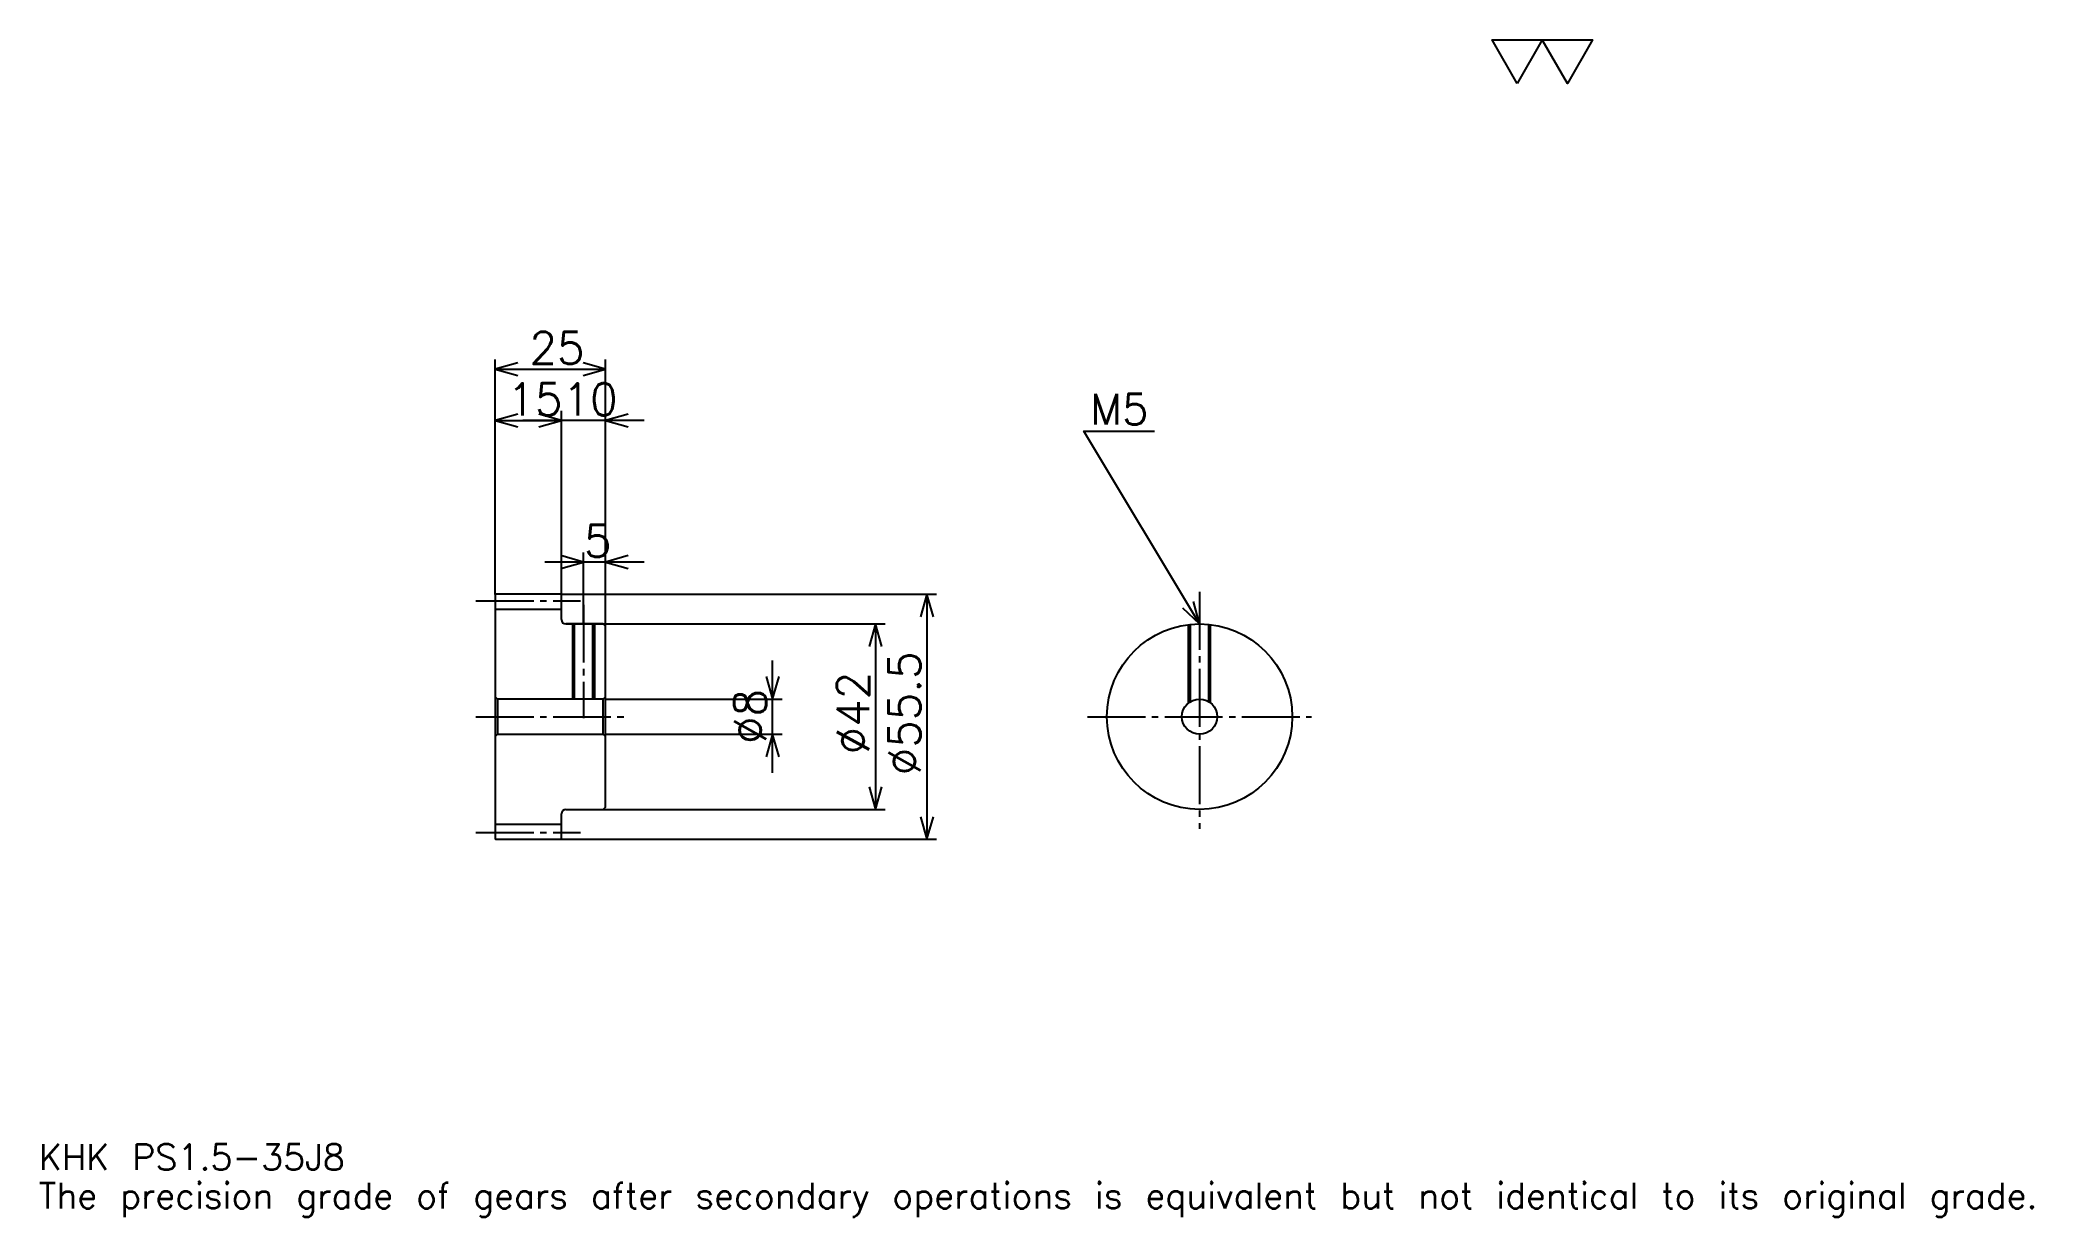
# Model space of a CAD drawing. Extents: x 15 to 466, y 5 to 272.
import ezdxf

# ---------------------------------------------------------------- set-up
doc = ezdxf.new("R2010")
doc.units = 0
doc.linetypes.add('DASHDOT', pattern=[17.478262, 13.108696, -1.456522, 1.456522, -1.456522])
doc.layers.get('0').update_dxf_attribs({"linetype": 'CONTINUOUS'})
doc.layers.add('DASHDOT', color=6, linetype='DASHDOT')
doc.styles.add('KANJI', font='TXT', dxfattribs={"bigfont": 'BIGFONT'})

msp = doc.modelspace()

# ---------------------------------------------------------------- linework, layer by layer
at = {"color": 5}
for p, q in [((117.978264, 146.456512), (117.978264, 199.619568)), ((142.978271, 146.456512), (142.978271, 199.619568)), ((117.978264, 197.434784), (142.978271, 197.434784)), ((117.978264, 185.782608), (132.978271, 185.782608)), ((151.717392, 185.782608), (124.239136, 185.782608)), ((132.978271, 146.456512), (132.978271, 187.967392)), ((151.717392, 153.739136), (129.239136, 153.739136)), ((137.978271, 146.456512), (137.978271, 155.92392)), ((117.978264, 146.356522), (117.978264, 146.456512)), ((132.878265, 146.456512), (142.978271, 146.456512)), ((132.978271, 146.356522), (132.978271, 146.456512)), ((137.978271, 139.706512), (137.978271, 146.456512)), ((142.978271, 146.456512), (217.989136, 146.456512)), ((142.978271, 139.206512), (142.978271, 146.456512)), ((215.804352, 146.456512), (215.804352, 90.95652)), ((133.978271, 139.706512), (142.978271, 139.706512)), ((142.978271, 139.706512), (206.33696, 139.706512)), ((204.152176, 139.706512), (204.152176, 97.70652)), ((180.847824, 105.967392), (180.847824, 131.445648)), ((142.978271, 122.70652), (183.032608, 122.70652)), ((142.978271, 114.70652), (183.032608, 114.70652)), ((133.978271, 97.70652), (142.978271, 97.70652)), ((142.978271, 97.70652), (206.33696, 97.70652)), ((132.878265, 90.95652), (142.978271, 90.95652)), ((142.978271, 90.95652), (217.989136, 90.95652))]:
    msp.add_line(p, q, dxfattribs=at)
at = {"color": 4}
for p, q in [((117.978264, 143.081512), (132.978271, 143.081512)), ((118.478264, 122.70652), (118.478264, 114.70652)), ((142.478271, 122.70652), (142.978271, 123.20652)), ((142.478271, 114.70652), (142.978271, 114.20652)), ((117.978264, 94.33152), (132.978271, 94.33152))]:
    msp.add_line(p, q, dxfattribs=at)
at = {"color": 7}
msp.add_lwpolyline([(349.565216, 262.17392), (343.884796, 272.02002), (366.606506, 272.02002), (360.926086, 262.17392), (355.245636, 272.02002), (349.565216, 262.17392)], dxfattribs=at)
at = {"color": 5}
for points in [[(123.076088, 198.891296), (117.978264, 197.434784), (123.076088, 195.978256)], [(137.880432, 195.978256), (142.978271, 197.434784), (137.880432, 198.891296)], [(123.076088, 187.239136), (117.978264, 185.782608), (123.076088, 184.32608)], [(127.88044, 184.32608), (132.978271, 185.782608), (127.88044, 187.239136)], [(127.88044, 184.32608), (132.978271, 185.782608), (127.88044, 187.239136)], [(148.076096, 187.239136), (142.978271, 185.782608), (148.076096, 184.32608)], [(277.586945, 139.706512), (251.369568, 183.402176), (267.391296, 183.402176)], [(132.880432, 152.282608), (137.978271, 153.739136), (132.880432, 155.195648)], [(148.076096, 155.195648), (142.978271, 153.739136), (148.076096, 152.282608)], [(217.260864, 141.358688), (215.804352, 146.456512), (214.347839, 141.358688)], [(273.715179, 143.328491), (277.586945, 139.706512), (276.213104, 144.82724)], [(205.608704, 134.608688), (204.152176, 139.706512), (202.695648, 134.608688)], [(179.391312, 127.804344), (180.847824, 122.70652), (182.304352, 127.804344)], [(182.304352, 109.608696), (180.847824, 114.70652), (179.391312, 109.608696)], [(202.695648, 102.804344), (204.152176, 97.70652), (205.608704, 102.804344)], [(214.347839, 96.054344), (215.804352, 90.95652), (217.260864, 96.054344)]]:
    msp.add_lwpolyline(points, dxfattribs=at)
at = {"color": 4}
for points in [[(132.978271, 140.706512), (132.978271, 146.356522), (132.878265, 146.456512), (118.078262, 146.456512), (117.978264, 146.356522), (117.978264, 114.20652)], [(133.978271, 97.70652), (142.478271, 97.70652), (142.978271, 98.20652), (142.978271, 139.206512), (142.478271, 139.706512), (133.978271, 139.706512)], [(135.478271, 139.706512), (135.478271, 122.70652)], [(135.913269, 139.706512), (135.913269, 122.70652)], [(140.043259, 139.706512), (140.043259, 122.70652)], [(140.478271, 139.706512), (140.478271, 122.70652)], [(275.086945, 121.829018), (275.086945, 139.557175)], [(275.521942, 122.132271), (275.521942, 139.604736)], [(279.651947, 122.132271), (279.651947, 139.604736)], [(280.086945, 121.829018), (280.086945, 139.557175)], [(117.978264, 114.20652), (118.478264, 114.70652), (142.478271, 114.70652), (142.478271, 122.70652), (118.478264, 122.70652), (117.978264, 123.20652)], [(117.978264, 114.20652), (117.978264, 91.056519), (118.078262, 90.95652), (132.878265, 90.95652), (132.978271, 91.056519), (132.978271, 96.70652)]]:
    msp.add_lwpolyline(points, dxfattribs=at)
for radius in [21, 4]:
    msp.add_circle((277.586945, 118.70652), radius, dxfattribs=at)
for centre, start, end in [((133.978271, 140.706512), 180, 270), ((133.978271, 96.70652), 90, 180)]:
    msp.add_arc(centre, 1, start, end, dxfattribs=at)
at = {"layer": 'DASHDOT', "color": 7}
for p, q in [((113.608696, 144.956512), (137.347824, 144.956512)), ((277.586945, 146.989136), (277.586945, 93.336952)), ((113.608696, 118.70652), (147.347824, 118.70652)), ((252.217407, 118.70652), (302.956512, 118.70652)), ((113.608696, 92.45652), (137.347824, 92.45652))]:
    msp.add_line(p, q, dxfattribs=at)
msp.add_lwpolyline([(137.978271, 144.07608), (137.978271, 118.336952)], dxfattribs=at)

# ---------------------------------------------------------------- texts
at = {"color": 7, "style": 'KANJI'}
for s, height, p in [('25', 7.282609, (125.744568, 198.599991)), ('15', 7.282609, (120.744568, 186.947815)), ('10', 7.282609, (133.244568, 186.947815)), ('M5', 6.991305, (252.82608, 184.858704)), ('5', 7.282609, (138.11142, 154.904343)), ('KHK PS1.5-35J8', 5.826087, (14.565217, 16.02174)), ('The precision grade of gears after secondary operations is equivalent but not identical to its original grade.', 5.826087, (14.565217, 7.282609))]:
    msp.add_text(s, height=height, dxfattribs=at).set_placement(p)
for s, p in [('%%c55.5', (214.347839, 105.415756)), ('%%c42', (202.695648, 110.149452)), ('%%c8', (179.391312, 112.516304))]:
    msp.add_text(s, height=7.282609, rotation=90, dxfattribs=at).set_placement(p)

doc.saveas('drawing.dxf')
